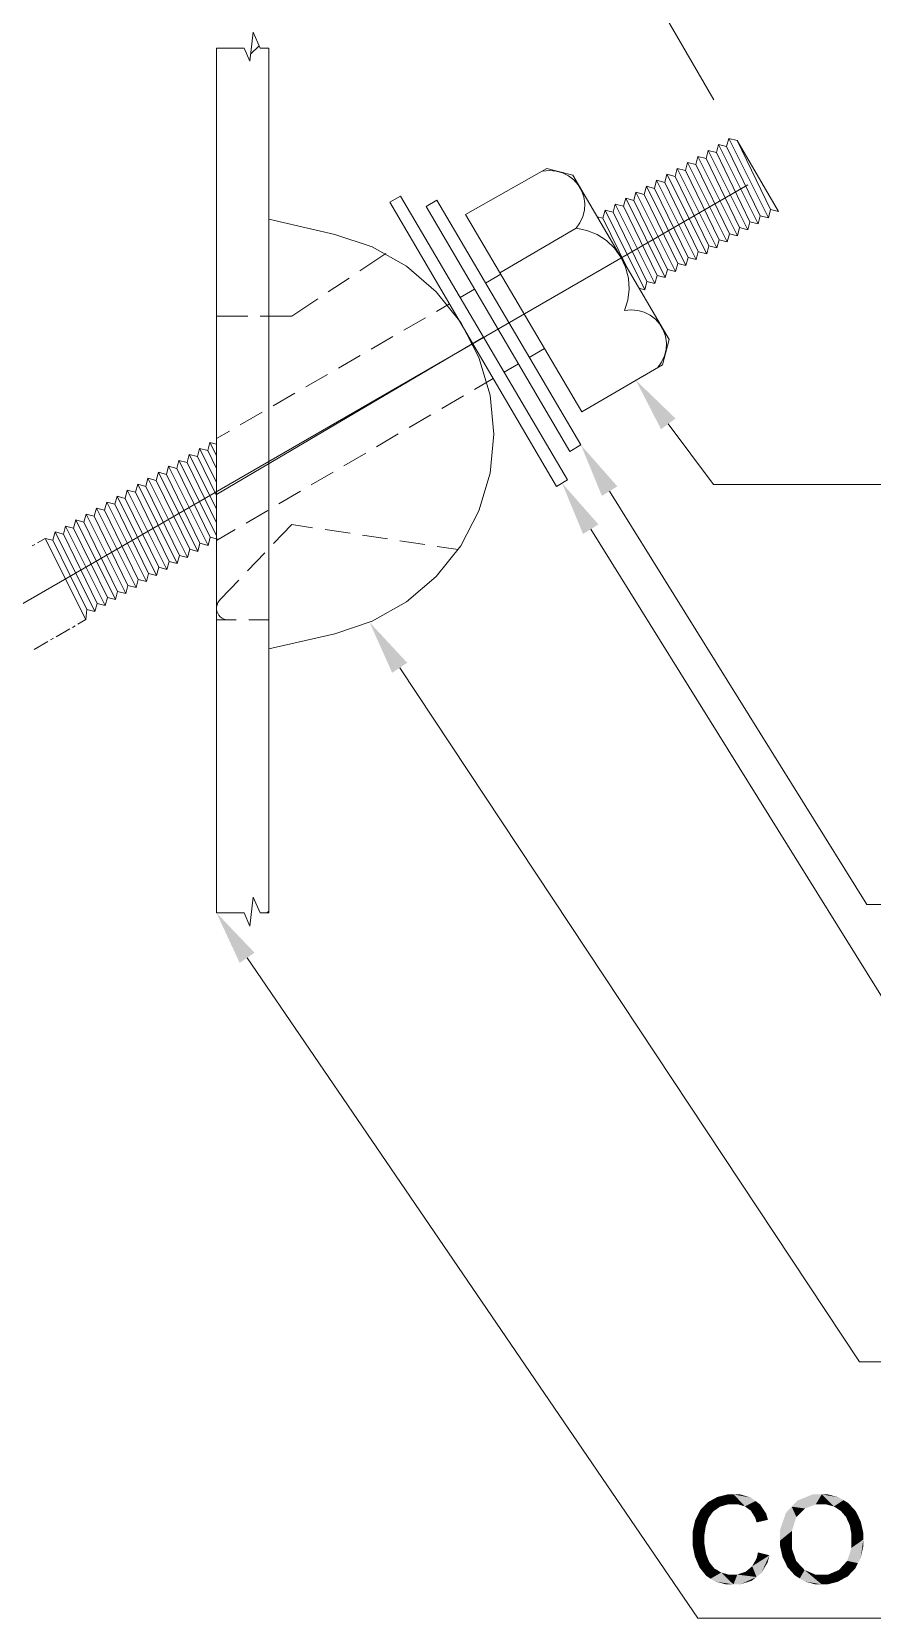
# Model space of a CAD drawing. Header units: millimetres. Extents: x 2 to 579, y 1 to 405.
# Drawn here: x 250 to 258.34, y 111.71 to 127.47 of the extents above; entities that cross this region are included whole.
import ezdxf

# ---------------------------------------------------------------- set-up
doc = ezdxf.new("R2010")
doc.units = ezdxf.units.MM
doc.linetypes.add('XKITLINE00', pattern=[0])
doc.layers.add('LinkedObject', color=7, linetype='Continuous', lineweight=0)

# ---------------------------------------------------------------- blocks, each defined once
blk = doc.blocks.new('*A4')
at = {"layer": 'LinkedObject'}
for color, points in [(6, [(256.388, 123.629), (256.244, 123.522), (255.994, 124.009)]), (6, [(255.81, 122.955), (255.657, 122.86), (255.449, 123.366)]), (6, [(255.623, 122.577), (255.47, 122.482), (255.261, 122.988)]), (6, [(253.725, 121.203), (253.575, 121.104), (253.352, 121.604)]), (6, [(252.21, 118.324), (252.062, 118.223), (251.832, 118.72)]), (7, [(256.708, 112.867), (256.762, 112.776), (256.634, 112.79)]), (7, [(256.755, 112.893), (256.762, 112.776), (256.708, 112.867)]), (7, [(256.803, 112.919), (256.912, 112.847), (256.755, 112.893)]), (7, [(256.755, 112.893), (256.912, 112.847), (256.829, 112.823)]), (7, [(256.762, 112.776), (256.755, 112.893), (256.796, 112.799)]), (7, [(256.796, 112.799), (256.755, 112.893), (256.829, 112.823)]), (7, [(256.907, 112.945), (256.912, 112.847), (256.803, 112.919)]), (7, [(256.965, 112.945), (256.912, 112.847), (256.907, 112.945)]), (7, [(256.912, 112.847), (256.965, 112.945), (256.962, 112.847)]), (7, [(256.965, 112.945), (257.005, 112.847), (256.962, 112.847)]), (7, [(257.138, 112.912), (256.965, 112.945), (257.029, 112.945)]), (7, [(257.182, 112.879), (256.965, 112.945), (257.138, 112.912)]), (7, [(257.077, 112.826), (256.965, 112.945), (257.182, 112.879)]), (7, [(257.005, 112.847), (256.965, 112.945), (257.077, 112.826)]), (7, [(257.077, 112.826), (257.182, 112.879), (257.106, 112.804)]), (7, [(257.182, 112.879), (257.135, 112.783), (257.106, 112.804)]), (7, [(257.135, 112.783), (257.182, 112.879), (257.178, 112.714)]), (7, [(257.178, 112.714), (257.182, 112.879), (257.305, 112.693)]), (7, [(257.288, 112.753), (257.182, 112.879), (257.227, 112.846)]), (7, [(257.305, 112.693), (257.182, 112.879), (257.288, 112.753)]), (7, [(257.541, 112.823), (257.426, 112.487), (257.483, 112.762)]), (7, [(257.587, 112.721), (257.426, 112.487), (257.541, 112.823)]), (7, [(257.748, 112.945), (257.541, 112.823), (257.599, 112.884)]), (7, [(257.839, 112.945), (257.541, 112.823), (257.748, 112.945)]), (7, [(257.779, 112.846), (257.541, 112.823), (257.839, 112.945)]), (7, [(257.674, 112.805), (257.541, 112.823), (257.779, 112.846)]), (7, [(257.541, 112.823), (257.674, 112.805), (257.631, 112.763)]), (7, [(257.587, 112.721), (257.541, 112.823), (257.631, 112.763)]), (7, [(257.779, 112.846), (257.839, 112.945), (257.84, 112.846)]), (7, [(257.839, 112.945), (257.882, 112.846), (257.84, 112.846)]), (7, [(258.007, 112.916), (257.839, 112.945), (257.899, 112.945)]), (7, [(258.055, 112.888), (257.839, 112.945), (258.007, 112.916)]), (7, [(257.96, 112.825), (257.839, 112.945), (258.055, 112.888)]), (7, [(257.882, 112.846), (257.839, 112.945), (257.96, 112.825)]), (7, [(257.96, 112.825), (258.055, 112.888), (257.994, 112.803)]), (7, [(258.055, 112.888), (258.028, 112.781), (257.994, 112.803)]), (7, [(258.028, 112.781), (258.055, 112.888), (258.08, 112.72)]), (7, [(258.176, 112.779), (258.055, 112.888), (258.103, 112.859)]), (7, [(258.201, 112.728), (258.055, 112.888), (258.176, 112.779)]), (7, [(258.08, 112.72), (258.055, 112.888), (258.201, 112.728)]), (7, [(256.688, 112.631), (256.557, 112.572), (256.583, 112.69)]), (7, [(256.702, 112.671), (256.583, 112.69), (256.609, 112.74)]), (7, [(256.688, 112.631), (256.583, 112.69), (256.702, 112.671)]), (7, [(256.634, 112.79), (256.762, 112.776), (256.609, 112.74)]), (7, [(256.609, 112.74), (256.762, 112.776), (256.715, 112.711)]), (7, [(256.702, 112.671), (256.609, 112.74), (256.715, 112.711)]), (7, [(257.178, 112.714), (257.305, 112.693), (257.193, 112.667)]), (7, [(257.483, 112.762), (257.426, 112.487), (257.426, 112.594)]), (7, [(257.543, 112.582), (257.426, 112.487), (257.587, 112.721)]), (7, [(258.08, 112.72), (258.201, 112.728), (258.098, 112.681)]), (7, [(258.201, 112.728), (258.116, 112.642), (258.098, 112.681)]), (7, [(258.116, 112.642), (258.201, 112.728), (258.134, 112.55)]), (7, [(258.134, 112.55), (258.201, 112.728), (258.252, 112.561)]), (7, [(258.252, 112.561), (258.201, 112.728), (258.226, 112.677)]), (7, [(256.675, 112.548), (256.557, 112.572), (256.688, 112.631)]), (7, [(256.557, 112.572), (256.675, 112.548), (256.557, 112.505)]), (7, [(256.557, 112.505), (256.675, 112.548), (256.675, 112.505)]), (7, [(256.675, 112.505), (256.557, 112.443), (256.557, 112.505)]), (7, [(256.675, 112.45), (256.557, 112.443), (256.675, 112.505)]), (7, [(257.426, 112.487), (257.543, 112.582), (257.543, 112.485)]), (7, [(258.092, 112.285), (258.252, 112.497), (258.198, 112.262)]), (7, [(258.134, 112.414), (258.252, 112.497), (258.092, 112.285)]), (7, [(258.134, 112.497), (258.252, 112.561), (258.252, 112.497)]), (7, [(258.134, 112.55), (258.252, 112.561), (258.134, 112.497)]), (7, [(258.252, 112.497), (258.134, 112.414), (258.134, 112.497)]), (7, [(258.198, 112.262), (258.252, 112.497), (258.225, 112.313)]), (7, [(258.225, 112.313), (258.252, 112.497), (258.252, 112.431)]), (7, [(256.675, 112.45), (256.603, 112.273), (256.557, 112.443)]), (7, [(256.557, 112.443), (256.603, 112.273), (256.58, 112.327)]), (7, [(256.691, 112.354), (256.603, 112.273), (256.675, 112.45)]), (7, [(256.603, 112.273), (256.691, 112.354), (256.707, 112.313)]), (7, [(257.149, 112.232), (257.32, 112.34), (257.191, 112.125)]), (7, [(257.194, 112.314), (257.32, 112.34), (257.149, 112.232)]), (7, [(257.191, 112.125), (257.32, 112.34), (257.238, 112.162)]), (7, [(257.32, 112.34), (257.194, 112.314), (257.206, 112.369)]), (7, [(257.238, 112.162), (257.32, 112.34), (257.302, 112.27)]), (7, [(257.426, 112.487), (257.543, 112.407), (257.426, 112.43)]), (7, [(257.543, 112.407), (257.426, 112.487), (257.543, 112.485)]), (7, [(257.426, 112.43), (257.543, 112.407), (257.45, 112.322)]), (7, [(257.45, 112.322), (257.543, 112.407), (257.475, 112.271)]), (7, [(257.475, 112.271), (257.543, 112.407), (257.585, 112.284)]), (7, [(256.723, 112.272), (256.603, 112.273), (256.707, 112.313)]), (7, [(256.603, 112.273), (256.736, 112.108), (256.626, 112.219)]), (7, [(256.723, 112.272), (256.736, 112.108), (256.603, 112.273)]), (7, [(256.626, 112.219), (256.736, 112.108), (256.692, 112.137)]), (7, [(256.773, 112.21), (256.736, 112.108), (256.723, 112.272)]), (7, [(256.736, 112.108), (256.773, 112.21), (256.807, 112.19)]), (7, [(256.841, 112.169), (256.736, 112.108), (256.807, 112.19)]), (7, [(257.083, 112.177), (257.191, 112.125), (257.001, 112.149)]), (7, [(257.191, 112.125), (257.083, 112.177), (257.116, 112.204)]), (7, [(257.149, 112.232), (257.191, 112.125), (257.116, 112.204)]), (7, [(257.585, 112.284), (257.573, 112.14), (257.475, 112.271)]), (7, [(257.475, 112.271), (257.573, 112.14), (257.5, 112.22)]), (7, [(257.627, 112.239), (257.573, 112.14), (257.585, 112.284)]), (7, [(257.573, 112.14), (257.627, 112.239), (257.621, 112.11)]), (7, [(257.621, 112.11), (257.627, 112.239), (257.669, 112.194)]), (7, [(257.669, 112.194), (257.839, 112.051), (257.621, 112.11)]), (7, [(257.775, 112.149), (257.839, 112.051), (257.669, 112.194)]), (7, [(258.048, 112.105), (257.903, 112.149), (258.009, 112.194)]), (7, [(258.051, 112.24), (258.097, 112.131), (258.009, 112.194)]), (7, [(258.009, 112.194), (258.097, 112.131), (258.048, 112.105)]), (7, [(258.198, 112.262), (258.051, 112.24), (258.092, 112.285)]), (7, [(258.172, 112.21), (258.051, 112.24), (258.198, 112.262)]), (7, [(258.097, 112.131), (258.051, 112.24), (258.172, 112.21)]), (7, [(256.841, 112.169), (256.963, 112.051), (256.736, 112.108)]), (7, [(256.736, 112.108), (256.963, 112.051), (256.78, 112.08)]), (7, [(256.78, 112.08), (256.963, 112.051), (256.893, 112.051)]), (7, [(256.914, 112.149), (256.963, 112.051), (256.841, 112.169)]), (7, [(256.963, 112.051), (256.914, 112.149), (256.953, 112.149)]), (7, [(257.001, 112.149), (256.963, 112.051), (256.953, 112.149)]), (7, [(257.001, 112.149), (257.191, 112.125), (256.963, 112.051)]), (7, [(256.963, 112.051), (257.191, 112.125), (257.03, 112.051)]), (7, [(257.03, 112.051), (257.191, 112.125), (257.144, 112.088)]), (7, [(257.621, 112.11), (257.839, 112.051), (257.669, 112.081)]), (7, [(257.669, 112.081), (257.839, 112.051), (257.778, 112.051)]), (7, [(257.839, 112.051), (257.775, 112.149), (257.838, 112.149)]), (7, [(257.903, 112.149), (257.839, 112.051), (257.838, 112.149)]), (7, [(257.839, 112.051), (257.903, 112.149), (257.895, 112.051)]), (7, [(257.895, 112.051), (257.903, 112.149), (258, 112.078)]), (7, [(258, 112.078), (257.903, 112.149), (258.048, 112.105)])]:
    blk.add_hatch(color=color, dxfattribs=at).paths.add_polyline_path(points, flags=17)
at = {"layer": 'LinkedObject', "color": 6, "linetype": 'XKITLINE00', "lineweight": 0}
for p, q in [((256.767, 126.793), (252.41, 134.33)), ((242.285, 117.383), (257.106, 125.95)), ((256.316, 123.575), (256.764, 122.973)), ((255.734, 122.908), (258.286, 118.804)), ((256.764, 122.973), (265.299, 122.973)), ((255.546, 122.529), (259.157, 116.725)), ((253.65, 121.153), (258.215, 114.26)), ((258.286, 118.804), (268.089, 118.804)), ((252.136, 118.273), (256.61, 111.715)), ((258.215, 114.26), (270.712, 114.26)), ((256.61, 111.715), (271.124, 111.715))]:
    blk.add_line(p, q, dxfattribs=at)
at = {"layer": 'LinkedObject', "color": 7, "linetype": 'XKITLINE00', "lineweight": 0}
for p, q in [((252.196, 127.464), (252.163, 127.177)), ((252.266, 127.308), (252.196, 127.464)), ((251.832, 118.72), (251.832, 127.308)), ((251.832, 127.308), (252.105, 127.308)), ((252.163, 127.177), (252.105, 127.308)), ((252.256, 127.331), (252.171, 127.246)), ((252.266, 127.308), (252.35, 127.308)), ((252.35, 127.308), (252.35, 118.72)), ((257.217, 126.014), (257.217, 126.014)), ((252.35, 125.607), (253.008, 125.456)), ((253.377, 125.332), (253.008, 125.456)), ((253.717, 125.14), (253.377, 125.332)), ((254.013, 124.887), (253.717, 125.14)), ((254.256, 124.581), (254.013, 124.887)), ((254.436, 124.236), (254.256, 124.581)), ((254.547, 123.862), (254.436, 124.236)), ((254.585, 123.473), (254.547, 123.862)), ((254.547, 123.085), (254.585, 123.473)), ((254.436, 122.711), (254.547, 123.085)), ((254.256, 122.365), (254.436, 122.711)), ((254.013, 122.06), (254.256, 122.365)), ((253.717, 121.807), (254.013, 122.06)), ((253.377, 121.615), (253.717, 121.807)), ((252.35, 121.34), (253.008, 121.491)), ((253.008, 121.491), (253.377, 121.615))]:
    blk.add_line(p, q, dxfattribs=at)
at = {"layer": 'LinkedObject', "color": 1, "linetype": 'XKITLINE00', "lineweight": 0}
for p, q in [((256.895, 126.329), (256.917, 126.409)), ((256.917, 126.409), (256.998, 126.388)), ((257.309, 125.622), (256.917, 126.409)), ((256.998, 126.388), (257.331, 125.703)), ((256.998, 126.388), (257.409, 125.686)), ((256.588, 126.151), (256.61, 126.231)), ((257.003, 125.443), (256.61, 126.231)), ((256.61, 126.231), (256.691, 126.21)), ((256.691, 126.21), (256.712, 126.291)), ((256.691, 126.21), (257.024, 125.524)), ((256.712, 126.291), (256.793, 126.269)), ((257.105, 125.502), (256.712, 126.291)), ((256.793, 126.269), (256.814, 126.35)), ((256.793, 126.269), (257.126, 125.583)), ((256.814, 126.35), (256.895, 126.329)), ((257.207, 125.562), (256.814, 126.35)), ((256.895, 126.329), (257.228, 125.643)), ((256.281, 125.973), (256.302, 126.054)), ((256.302, 126.054), (256.383, 126.032)), ((256.697, 125.263), (256.302, 126.054)), ((256.383, 126.032), (256.405, 126.113)), ((256.799, 125.323), (256.405, 126.113)), ((256.405, 126.113), (256.486, 126.092)), ((256.486, 126.092), (256.507, 126.172)), ((256.486, 126.092), (256.82, 125.404)), ((256.901, 125.383), (256.507, 126.172)), ((256.507, 126.172), (256.588, 126.151)), ((256.588, 126.151), (256.922, 125.464)), ((256.076, 125.854), (256.098, 125.935)), ((256.491, 125.147), (256.098, 125.935)), ((256.098, 125.935), (256.179, 125.914)), ((256.179, 125.914), (256.2, 125.994)), ((256.179, 125.914), (256.512, 125.228)), ((256.593, 125.207), (256.2, 125.994)), ((256.2, 125.994), (256.281, 125.973)), ((256.281, 125.973), (256.614, 125.288)), ((256.383, 126.032), (256.718, 125.344)), ((253.553, 125.776), (253.658, 125.837)), ((255.206, 122.955), (253.553, 125.776)), ((253.658, 125.837), (255.316, 123.021)), ((255.769, 125.677), (255.79, 125.757)), ((256.184, 124.968), (255.79, 125.757)), ((255.79, 125.757), (255.871, 125.736)), ((255.871, 125.736), (255.893, 125.817)), ((255.871, 125.736), (256.205, 125.049)), ((256.286, 125.028), (255.893, 125.817)), ((255.893, 125.817), (255.974, 125.795)), ((255.974, 125.795), (255.995, 125.876)), ((255.974, 125.795), (256.308, 125.109)), ((256.389, 125.088), (255.995, 125.876)), ((255.995, 125.876), (256.076, 125.854)), ((256.076, 125.854), (256.41, 125.169)), ((255.609, 125.633), (255.667, 125.617)), ((255.667, 125.617), (255.688, 125.698)), ((255.667, 125.617), (255.907, 125.124)), ((256.082, 124.908), (255.688, 125.698)), ((255.688, 125.698), (255.769, 125.677)), ((255.769, 125.677), (256.103, 124.989)), ((257.105, 125.502), (257.126, 125.583)), ((257.126, 125.583), (257.207, 125.562)), ((257.207, 125.562), (257.228, 125.643)), ((257.228, 125.643), (257.309, 125.622)), ((257.309, 125.622), (257.331, 125.703)), ((257.409, 125.686), (257.331, 125.703)), ((256.901, 125.383), (256.922, 125.464)), ((256.922, 125.464), (257.003, 125.443)), ((257.003, 125.443), (257.024, 125.524)), ((257.024, 125.524), (257.105, 125.502)), ((253.512, 125.266), (253.253, 125.094)), ((256.593, 125.207), (256.614, 125.288)), ((256.616, 125.284), (256.697, 125.263)), ((256.697, 125.263), (256.718, 125.344)), ((256.718, 125.344), (256.799, 125.323)), ((256.799, 125.323), (256.82, 125.404)), ((256.82, 125.404), (256.901, 125.383)), ((256.286, 125.028), (256.308, 125.109)), ((256.308, 125.109), (256.389, 125.088)), ((256.389, 125.088), (256.41, 125.169)), ((256.41, 125.169), (256.491, 125.147)), ((256.491, 125.147), (256.512, 125.228)), ((256.512, 125.228), (256.593, 125.207)), ((253.149, 125.024), (252.941, 124.886)), ((256.082, 124.908), (256.103, 124.989)), ((256.103, 124.989), (256.184, 124.968)), ((256.184, 124.968), (256.205, 125.049)), ((256.205, 125.049), (256.286, 125.028)), ((252.837, 124.817), (252.578, 124.644)), ((256.024, 124.923), (256.082, 124.908)), ((252.142, 124.644), (251.832, 124.644)), ((252.578, 124.644), (252.267, 124.644)), ((251.745, 123.311), (251.767, 123.391)), ((251.767, 123.391), (251.832, 123.374)), ((251.832, 123.26), (251.767, 123.391)), ((251.438, 123.133), (251.459, 123.213)), ((251.459, 123.213), (251.54, 123.192)), ((251.832, 122.468), (251.459, 123.213)), ((251.54, 123.192), (251.562, 123.273)), ((251.562, 123.273), (251.643, 123.251)), ((251.832, 122.732), (251.562, 123.273)), ((251.643, 123.251), (251.664, 123.332)), ((251.643, 123.251), (251.832, 122.863)), ((251.664, 123.332), (251.745, 123.311)), ((251.832, 122.996), (251.664, 123.332)), ((251.745, 123.311), (251.832, 123.133)), ((251.233, 123.014), (251.255, 123.095)), ((251.255, 123.095), (251.336, 123.074)), ((251.647, 122.309), (251.255, 123.095)), ((251.336, 123.074), (251.357, 123.154)), ((251.336, 123.074), (251.668, 122.39)), ((251.357, 123.154), (251.438, 123.133)), ((251.749, 122.369), (251.357, 123.154)), ((251.438, 123.133), (251.77, 122.45)), ((251.54, 123.192), (251.832, 122.593)), ((250.926, 122.836), (250.947, 122.917)), ((250.947, 122.917), (251.028, 122.896)), ((251.34, 122.129), (250.947, 122.917)), ((251.028, 122.896), (251.05, 122.976)), ((251.028, 122.896), (251.361, 122.21)), ((251.05, 122.976), (251.131, 122.955)), ((251.442, 122.189), (251.05, 122.976)), ((251.131, 122.955), (251.152, 123.036)), ((251.131, 122.955), (251.464, 122.27)), ((251.152, 123.036), (251.233, 123.014)), ((251.545, 122.249), (251.152, 123.036)), ((251.233, 123.014), (251.566, 122.33)), ((255.206, 122.955), (255.316, 123.021)), ((250.619, 122.659), (250.64, 122.739)), ((250.64, 122.739), (250.721, 122.718)), ((251.034, 121.95), (250.64, 122.739)), ((250.721, 122.718), (250.743, 122.799)), ((250.743, 122.799), (250.824, 122.777)), ((251.136, 122.01), (250.743, 122.799)), ((250.824, 122.777), (250.845, 122.858)), ((250.824, 122.777), (251.157, 122.091)), ((250.845, 122.858), (250.926, 122.836)), ((251.238, 122.07), (250.845, 122.858)), ((250.926, 122.836), (251.259, 122.151)), ((250.414, 122.54), (250.435, 122.621)), ((250.435, 122.621), (250.516, 122.599)), ((250.83, 121.83), (250.435, 122.621)), ((250.516, 122.599), (250.538, 122.68)), ((250.516, 122.599), (250.851, 121.911)), ((250.538, 122.68), (250.619, 122.659)), ((250.932, 121.89), (250.538, 122.68)), ((250.619, 122.659), (250.953, 121.971)), ((250.721, 122.718), (251.055, 122.031)), ((252.397, 122.386), (252.578, 122.575)), ((252.786, 122.544), (252.578, 122.575)), ((250.131, 122.438), (250.209, 122.422)), ((250.535, 121.632), (250.131, 122.438)), ((250.209, 122.422), (250.231, 122.502)), ((250.209, 122.422), (250.545, 121.732)), ((250.231, 122.502), (250.312, 122.481)), ((250.626, 121.711), (250.231, 122.502)), ((250.312, 122.481), (250.333, 122.561)), ((250.312, 122.481), (250.647, 121.792)), ((250.333, 122.561), (250.414, 122.54)), ((250.728, 121.771), (250.333, 122.561)), ((250.414, 122.54), (250.749, 121.851)), ((251.749, 122.369), (251.77, 122.45)), ((251.77, 122.45), (251.832, 122.433)), ((251.837, 122.436), (251.832, 122.431)), ((253.157, 122.489), (252.91, 122.526)), ((253.528, 122.433), (253.281, 122.47)), ((253.899, 122.378), (253.652, 122.415)), ((251.442, 122.189), (251.464, 122.27)), ((251.464, 122.27), (251.545, 122.249)), ((251.545, 122.249), (251.566, 122.33)), ((251.566, 122.33), (251.647, 122.309)), ((251.647, 122.309), (251.668, 122.39)), ((251.668, 122.39), (251.749, 122.369)), ((252.138, 122.115), (252.311, 122.296)), ((254.231, 122.328), (254.023, 122.359)), ((251.238, 122.07), (251.259, 122.151)), ((251.259, 122.151), (251.34, 122.129)), ((251.34, 122.129), (251.361, 122.21)), ((251.361, 122.21), (251.442, 122.189)), ((250.932, 121.89), (250.953, 121.971)), ((250.953, 121.971), (251.034, 121.95)), ((251.034, 121.95), (251.055, 122.031)), ((251.055, 122.031), (251.136, 122.01)), ((251.136, 122.01), (251.157, 122.091)), ((251.157, 122.091), (251.238, 122.07)), ((251.872, 121.835), (252.052, 122.024)), ((250.626, 121.711), (250.647, 121.792)), ((250.647, 121.792), (250.728, 121.771)), ((250.728, 121.771), (250.749, 121.851)), ((250.749, 121.851), (250.83, 121.83)), ((250.83, 121.83), (250.851, 121.911)), ((250.851, 121.911), (250.932, 121.89)), ((251.845, 121.801), (251.837, 121.78)), ((251.857, 121.819), (251.845, 121.801)), ((251.872, 121.835), (251.857, 121.819)), ((250.535, 121.632), (250.545, 121.732)), ((250.545, 121.732), (250.626, 121.711)), ((251.837, 121.78), (251.832, 121.759)), ((251.832, 121.759), (251.832, 121.737)), ((251.832, 121.737), (251.836, 121.715)), ((252.028, 121.628), (251.832, 121.628)), ((251.836, 121.715), (251.844, 121.695)), ((251.844, 121.695), (251.855, 121.676)), ((251.855, 121.676), (251.87, 121.66)), ((251.87, 121.66), (251.888, 121.646)), ((251.888, 121.646), (251.907, 121.637)), ((251.907, 121.637), (251.928, 121.631)), ((251.928, 121.631), (251.95, 121.628)), ((252.35, 121.628), (252.153, 121.628))]:
    blk.add_line(p, q, dxfattribs=at)
at = {"layer": 'LinkedObject', "color": 3, "linetype": 'XKITLINE00', "lineweight": 0}
for p, q in [((255.112, 126.111), (254.303, 125.655)), ((255.136, 126.091), (255.07, 126.084)), ((255.367, 126.045), (255.112, 126.111)), ((255.202, 126.086), (255.136, 126.091)), ((255.266, 126.069), (255.202, 126.086)), ((255.325, 126.039), (255.266, 126.069)), ((255.377, 125.999), (255.325, 126.039)), ((256.323, 124.414), (255.367, 126.045)), ((255.421, 125.949), (255.377, 125.999)), ((255.455, 125.892), (255.421, 125.949)), ((255.477, 125.829), (255.455, 125.892)), ((255.486, 125.764), (255.477, 125.829)), ((255.483, 125.698), (255.486, 125.764)), ((254.303, 125.655), (255.457, 123.695)), ((255.4, 125.52), (255.439, 125.573)), ((255.439, 125.573), (255.467, 125.634)), ((255.467, 125.634), (255.483, 125.698)), ((255.4, 125.52), (254.644, 125.077)), ((255.508, 125.497), (255.4, 125.52)), ((255.61, 125.455), (255.508, 125.497)), ((255.702, 125.395), (255.61, 125.455)), ((255.782, 125.319), (255.702, 125.395)), ((255.846, 125.23), (255.782, 125.319)), ((255.892, 125.13), (255.846, 125.23)), ((255.92, 125.024), (255.892, 125.13)), ((255.927, 124.914), (255.92, 125.024)), ((255.881, 124.7), (255.914, 124.805)), ((255.914, 124.805), (255.927, 124.914)), ((255.947, 124.707), (255.881, 124.7)), ((256.013, 124.702), (255.947, 124.707)), ((256.077, 124.685), (256.013, 124.702)), ((256.136, 124.655), (256.077, 124.685)), ((256.188, 124.615), (256.136, 124.655)), ((256.232, 124.565), (256.188, 124.615)), ((256.266, 124.508), (256.232, 124.565)), ((256.288, 124.446), (256.266, 124.508)), ((256.323, 124.414), (256.257, 124.163)), ((256.278, 124.25), (256.294, 124.314)), ((256.297, 124.38), (256.288, 124.446)), ((256.294, 124.314), (256.297, 124.38)), ((256.257, 124.163), (255.457, 123.695)), ((256.211, 124.136), (256.25, 124.189)), ((256.25, 124.189), (256.278, 124.25))]:
    blk.add_line(p, q, dxfattribs=at)
at = {"layer": 'LinkedObject', "color": 2, "linetype": 'XKITLINE00', "lineweight": 0}
for p, q in [((253.913, 125.734), (254.018, 125.796)), ((255.338, 123.302), (253.913, 125.734)), ((254.018, 125.796), (255.449, 123.366)), ((255.338, 123.302), (255.449, 123.366))]:
    blk.add_line(p, q, dxfattribs=at)
at = {"layer": 'LinkedObject', "color": 4, "linetype": 'XKITLINE00', "lineweight": 0}
for p, q in [((254.653, 125.062), (254.502, 124.974)), ((254.394, 124.912), (254.251, 124.829)), ((253.907, 124.63), (253.691, 124.505)), ((254.144, 124.767), (254.015, 124.693)), ((251.832, 122.874), (254.483, 124.435)), ((253.583, 124.443), (253.366, 124.317)), ((254.936, 124.236), (255.087, 124.325)), ((253.258, 124.255), (253.042, 124.13)), ((254.686, 124.09), (254.828, 124.173)), ((252.934, 124.067), (252.717, 123.942)), ((254.391, 123.917), (254.578, 124.026)), ((252.609, 123.879), (252.393, 123.754)), ((254.068, 123.728), (254.283, 123.854)), ((252.285, 123.691), (252.068, 123.566)), ((253.744, 123.538), (253.96, 123.664)), ((251.96, 123.503), (251.832, 123.429)), ((253.42, 123.348), (253.636, 123.475)), ((253.097, 123.159), (253.313, 123.285)), ((252.773, 122.969), (252.989, 123.096)), ((252.45, 122.78), (252.666, 122.906)), ((252.126, 122.59), (252.342, 122.716)), ((251.832, 122.417), (252.018, 122.527))]:
    blk.add_line(p, q, dxfattribs=at)
at = {"layer": 'LinkedObject', "color": 9, "linetype": 'XKITLINE00', "lineweight": 0}
for p, q in [((250.055, 122.394), (250.131, 122.438)), ((250.001, 122.363), (250.028, 122.378)), ((250.456, 121.586), (250.535, 121.632)), ((250.24, 121.461), (250.375, 121.54)), ((250.402, 121.555), (250.429, 121.571)), ((250.023, 121.336), (250.158, 121.414)), ((250.186, 121.43), (250.213, 121.446)), ((252.196, 118.876), (252.163, 118.589)), ((252.266, 118.72), (252.196, 118.876)), ((252.105, 118.72), (251.832, 118.72)), ((252.163, 118.589), (252.105, 118.72)), ((252.35, 118.72), (252.266, 118.72)), ((252.35, 118.737), (252.332, 118.72))]:
    blk.add_line(p, q, dxfattribs=at)

msp = doc.modelspace()

# ---------------------------------------------------------------- block references
at = {"lineweight": 0}
msp.add_blockref('*A4', (0, 0), dxfattribs=at)

doc.saveas('drawing.dxf')
